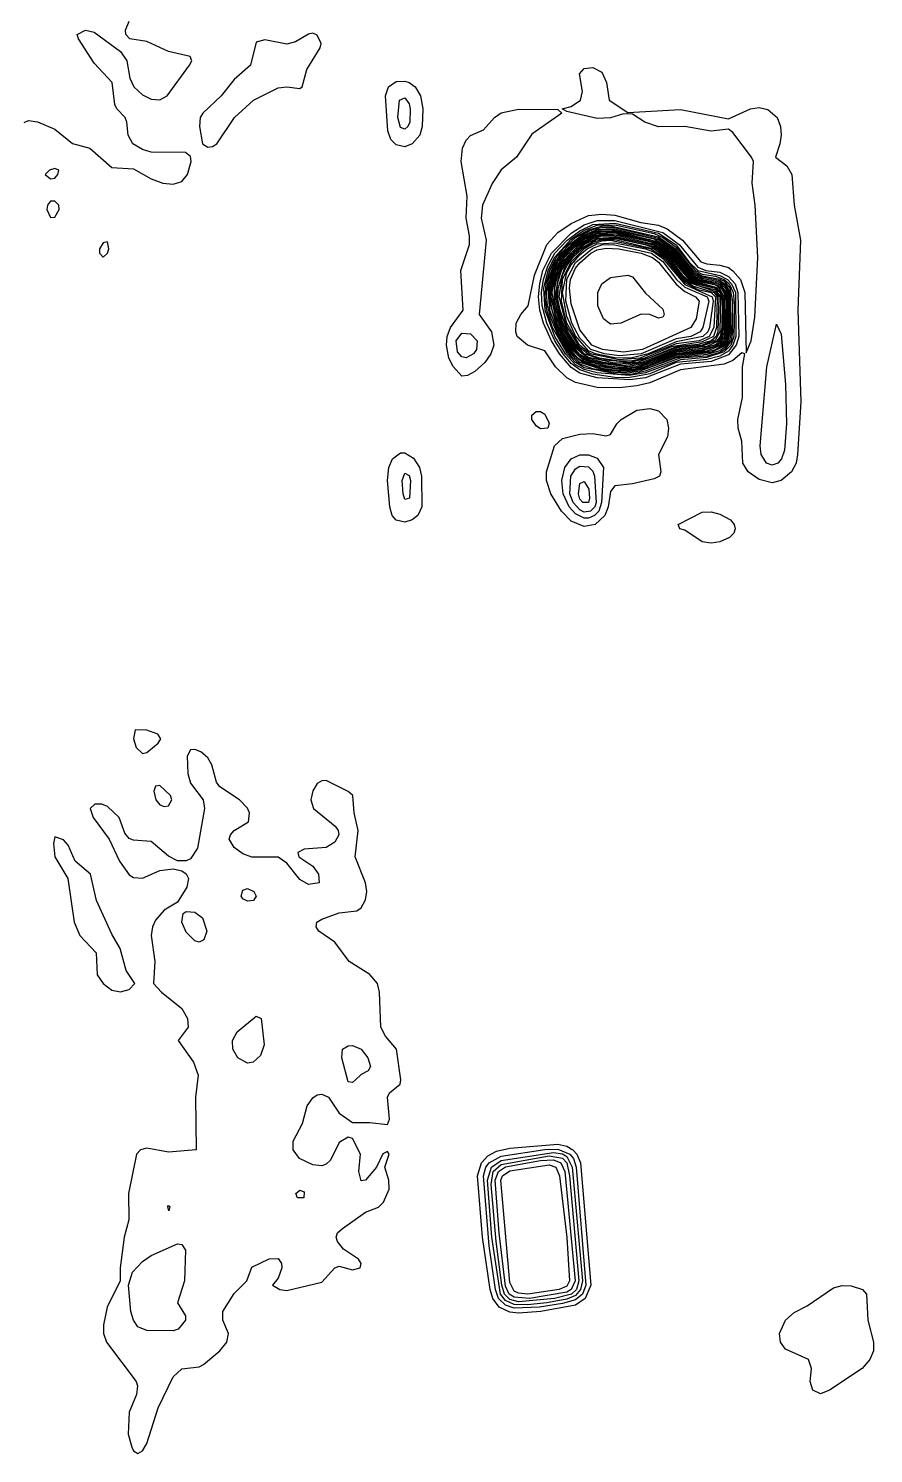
# Model space of a CAD drawing. Header units: inches. Extents: x 3308444 to 3309224, y 1376414 to 1377188.
# Drawn here: x 3308976.6 to 3309050.1, y 1376795.4 to 1376919.4 of the extents above; entities that cross this region are included whole.
import ezdxf

# ---------------------------------------------------------------- set-up
doc = ezdxf.new("R2010")
doc.units = ezdxf.units.IN
doc.header["$MEASUREMENT"] = 0

msp = doc.modelspace()

# ---------------------------------------------------------------- linework, layer by layer
for points, elevation in [([(3308976.2, 1376911.25), (3308976.58, 1376911.41), (3308977.34, 1376911.3), (3308978.87, 1376910.67), (3308980.39, 1376909.41), (3308981.91, 1376909), (3308983.82, 1376907.31), (3308985.72, 1376907.2), (3308987.24, 1376906.32), (3308988.27, 1376905.95), (3308989.15, 1376905.88), (3308989.91, 1376906.11), (3308990.4, 1376906.71), (3308990.73, 1376907.85), (3308990.67, 1376908.28), (3308990.24, 1376908.62), (3308987.24, 1376908.65), (3308986.48, 1376908.88), (3308985.64, 1376909.38), (3308985.24, 1376910.14), (3308985.14, 1376911.28), (3308984.97, 1376911.66), (3308984.26, 1376912.42), (3308984.08, 1376912.8), (3308983.86, 1376914.71), (3308982.29, 1376916.41), (3308980.91, 1376918.52), (3308980.82, 1376918.9), (3308981.53, 1376919.27), (3308982.29, 1376919.09), (3308984.58, 1376917.42), (3308985.13, 1376916.61), (3308985.38, 1376915.09), (3308985.73, 1376914.33), (3308986.48, 1376913.66), (3308987.24, 1376913.28), (3308988.01, 1376913.2), (3308988.64, 1376913.57), (3308990.59, 1376916.23), (3308990.78, 1376916.61), (3308990.64, 1376916.99), (3308988.77, 1376917.42), (3308986.86, 1376918.29), (3308985.4, 1376918.52), (3308985.05, 1376918.9), (3308985.01, 1376919.28), (3308985.34, 1376920.06)], 4480), ([(3308992.58, 1376909.16), (3308992.96, 1376909.38), (3308994.49, 1376911.66), (3308996.15, 1376913.18), (3308998.29, 1376914.26), (3308999.05, 1376914.35), (3309000.19, 1376914.19), (3309000.38, 1376914.33), (3309000.8, 1376915.85), (3309001.96, 1376917.75), (3309002.04, 1376918.13), (3309001.71, 1376918.83), (3309001.33, 1376919.02), (3309000.95, 1376918.93), (3308999.81, 1376918.25), (3308999.05, 1376918.06), (3308997.14, 1376918.43), (3308996.38, 1376918.24), (3308995.88, 1376916.23), (3308994.48, 1376914.97), (3308993.33, 1376913.57), (3308991.73, 1376912.04), (3308991.51, 1376911.66), (3308991.44, 1376910.9), (3308991.72, 1376909.38), (3308992.19, 1376909.1), (3308992.58, 1376909.16)], 4480), ([(3309042.09, 1376880.06), (3309041.31, 1376879.87), (3309040.17, 1376880.16), (3309039.2, 1376880.82), (3309038.74, 1376881.58), (3309038.67, 1376883.49), (3309038.35, 1376884.63), (3309038.3, 1376885.39), (3309038.72, 1376887.29), (3309038.72, 1376889.96), (3309038.93, 1376891.1), (3309038.65, 1376891.17), (3309037.89, 1376890.51), (3309037.12, 1376890.19), (3309033.32, 1376889.7), (3309030.65, 1376888.58), (3309029.51, 1376888.32), (3309027.99, 1376888.14), (3309026.08, 1376888.18), (3309024.18, 1376888.61), (3309023.42, 1376889), (3309022.43, 1376889.96), (3309021.51, 1376891.36), (3309019.99, 1376891.86), (3309019.11, 1376892.62), (3309018.98, 1376893), (3309019.02, 1376893.77), (3309019.42, 1376894.53), (3309020.06, 1376895.29), (3309020.61, 1376897.95), (3309021.7, 1376900.62), (3309022.65, 1376901.65), (3309023.8, 1376902.43), (3309025.32, 1376903.15), (3309026.46, 1376903.26), (3309027.6, 1376903.18), (3309029.86, 1376902.52), (3309031.41, 1376902.29), (3309032.17, 1376901.99), (3309033.49, 1376901), (3309035.09, 1376899.1), (3309035.6, 1376898.92), (3309036.74, 1376898.83), (3309037.5, 1376898.62), (3309037.89, 1376898.33), (3309038.53, 1376897.57), (3309038.91, 1376896.43), (3309039.03, 1376891.18), (3309039.47, 1376892.24), (3309039.79, 1376894.29), (3309040.05, 1376899.48), (3309039.81, 1376904.05), (3309039.55, 1376905.95), (3309039.67, 1376907.85), (3309039.49, 1376908.23), (3309037.89, 1376910.36), (3309037.5, 1376910.66), (3309035.98, 1376910.47), (3309033.7, 1376910.9), (3309031.41, 1376910.87), (3309030.23, 1376911.28), (3309029.13, 1376911.97), (3309028.37, 1376911.98), (3309027.22, 1376911.65), (3309026.08, 1376911.6), (3309023.42, 1376912.19), (3309023.03, 1376912.42), (3309023.8, 1376912.64), (3309024.63, 1376913.18), (3309024.79, 1376913.95), (3309024.52, 1376915.47), (3309024.94, 1376915.93), (3309025.7, 1376916.02), (3309026.46, 1376915.61), (3309026.89, 1376914.71), (3309027.1, 1376913.18), (3309028.75, 1376912.11), (3309033.32, 1376912.36), (3309037.5, 1376911.55), (3309039.41, 1376912.42), (3309040.17, 1376912.54), (3309040.93, 1376912.37), (3309041.75, 1376911.66), (3309042.02, 1376910.9), (3309042.07, 1376910.14), (3309041.98, 1376909.38), (3309041.59, 1376908.23), (3309042.58, 1376907.47), (3309043.01, 1376906.71), (3309043.21, 1376904.05), (3309043.76, 1376901), (3309043.54, 1376894.91), (3309043.79, 1376886.91), (3309043.51, 1376882.34), (3309043.38, 1376881.58), (3309042.98, 1376880.82), (3309042.09, 1376880.06)], 4481), ([(3309009.97, 1376909.38), (3309009.33, 1376909.11), (3309008.57, 1376909.28), (3309008.12, 1376909.76), (3309007.84, 1376910.52), (3309007.65, 1376913.57), (3309007.91, 1376914.33), (3309008.57, 1376914.82), (3309009.33, 1376914.85), (3309009.71, 1376914.71), (3309010.23, 1376914.33), (3309010.69, 1376913.57), (3309010.88, 1376912.42), (3309010.85, 1376910.9), (3309010.63, 1376910.14), (3309009.97, 1376909.38)], 4481), ([(3309009.59, 1376910.9), (3309009.33, 1376910.65), (3309008.95, 1376910.79), (3309008.72, 1376911.66), (3309008.87, 1376913.18), (3309009.33, 1376913.39), (3309009.71, 1376912.86), (3309009.78, 1376912.42), (3309009.76, 1376911.28), (3309009.59, 1376910.9)], 4482), ([(3309014.78, 1376889.2), (3309014.28, 1376889.15), (3309013.52, 1376889.98), (3309013.17, 1376890.72), (3309012.94, 1376891.86), (3309013, 1376892.62), (3309013.29, 1376893.39), (3309014.41, 1376894.91), (3309014.21, 1376898.34), (3309014.97, 1376900.62), (3309014.97, 1376901.38), (3309014.66, 1376902.9), (3309014.75, 1376904.81), (3309014.24, 1376907.85), (3309014.36, 1376909), (3309014.66, 1376909.69), (3309015.04, 1376910.11), (3309016.18, 1376910.6), (3309017.12, 1376911.66), (3309017.71, 1376912.09), (3309019.23, 1376912.41), (3309022.65, 1376912.38), (3309022.99, 1376912.04), (3309020.37, 1376910.23), (3309019.05, 1376908.23), (3309017.71, 1376907.13), (3309016.94, 1376905.93), (3309016.08, 1376904.05), (3309015.97, 1376902.9), (3309016.4, 1376901), (3309015.8, 1376894.53), (3309016.86, 1376893), (3309017.06, 1376891.86), (3309016.82, 1376891.1), (3309016.3, 1376890.34), (3309015.42, 1376889.55), (3309014.78, 1376889.2)], 4481), ([(3308978.87, 1376906.4), (3308979.13, 1376906.71), (3308979.2, 1376907.09), (3308978.87, 1376907.24), (3308978.4, 1376907.09), (3308978.02, 1376906.71), (3308978.49, 1376906.33), (3308978.87, 1376906.4)], 4480), ([(3308978.87, 1376903), (3308979.23, 1376903.67), (3308979.21, 1376904.05), (3308978.87, 1376904.4), (3308978.49, 1376904.4), (3308978.22, 1376904.05), (3308978.18, 1376903.67), (3308978.49, 1376902.96), (3308978.87, 1376903)], 4480), ([(3309028.9, 1376888.82), (3309026.08, 1376889.01), (3309024.56, 1376889.41), (3309023.8, 1376889.9), (3309022.79, 1376891.1), (3309022.08, 1376892.24), (3309021.4, 1376893.77), (3309021.08, 1376894.91), (3309020.95, 1376896.05), (3309021.07, 1376897.19), (3309021.35, 1376898.34), (3309022.08, 1376899.86), (3309023.8, 1376901.61), (3309024.94, 1376902.32), (3309026.08, 1376902.7), (3309027.6, 1376902.72), (3309031.79, 1376901.66), (3309033.22, 1376900.62), (3309034.84, 1376898.64), (3309035.53, 1376898.34), (3309036.74, 1376898.2), (3309037.5, 1376897.83), (3309038.07, 1376897.19), (3309038.32, 1376896.43), (3309038.39, 1376892.62), (3309038.18, 1376891.86), (3309037.5, 1376891.01), (3309035.98, 1376890.44), (3309033.32, 1376890.19), (3309030.27, 1376889.02), (3309028.9, 1376888.82)], 4482), ([(3309029.9, 1376889.2), (3309028.75, 1376889), (3309027.6, 1376889.04), (3309025.7, 1376889.34), (3309024.56, 1376889.7), (3309023.8, 1376890.25), (3309023.11, 1376891.1), (3309022.38, 1376892.24), (3309021.69, 1376893.77), (3309021.27, 1376895.29), (3309021.22, 1376896.43), (3309021.39, 1376897.57), (3309021.76, 1376898.72), (3309022.39, 1376899.86), (3309023.42, 1376900.96), (3309024.56, 1376901.82), (3309025.7, 1376902.37), (3309027.6, 1376902.48), (3309031.41, 1376901.6), (3309032.94, 1376900.58), (3309034.08, 1376899.09), (3309034.84, 1376898.35), (3309036.74, 1376897.93), (3309037.41, 1376897.57), (3309037.77, 1376897.19), (3309038.1, 1376896.43), (3309038.14, 1376892.62), (3309037.89, 1376891.86), (3309037.5, 1376891.34), (3309036.74, 1376890.88), (3309035.6, 1376890.6), (3309032.94, 1376890.34), (3309030.65, 1376889.37), (3309029.9, 1376889.2)], 4483), ([(3309028.86, 1376889.2), (3309026.08, 1376889.43), (3309024.94, 1376889.73), (3309024.18, 1376890.15), (3309023.32, 1376891.1), (3309022.37, 1376892.62), (3309021.55, 1376894.91), (3309021.43, 1376896.81), (3309021.8, 1376898.34), (3309022.35, 1376899.48), (3309023.8, 1376901.08), (3309024.94, 1376901.86), (3309026.08, 1376902.3), (3309027.6, 1376902.34), (3309031.03, 1376901.57), (3309031.79, 1376901.24), (3309032.94, 1376900.38), (3309034.6, 1376898.34), (3309035.22, 1376898.03), (3309036.36, 1376897.86), (3309037.12, 1376897.56), (3309037.55, 1376897.19), (3309037.9, 1376896.43), (3309038.02, 1376895.29), (3309037.96, 1376892.62), (3309037.7, 1376891.86), (3309037.12, 1376891.26), (3309035.6, 1376890.78), (3309033.32, 1376890.58), (3309030.27, 1376889.43), (3309028.86, 1376889.2)], 4484), ([(3309030.24, 1376889.58), (3309029.13, 1376889.33), (3309027.99, 1376889.31), (3309024.94, 1376889.89), (3309024.18, 1376890.34), (3309023.49, 1376891.1), (3309022.18, 1376893.39), (3309021.69, 1376894.91), (3309021.55, 1376896.05), (3309021.63, 1376897.19), (3309021.95, 1376898.34), (3309022.5, 1376899.48), (3309023.11, 1376900.24), (3309024.18, 1376901.22), (3309025.32, 1376901.9), (3309026.46, 1376902.22), (3309027.22, 1376902.25), (3309031.41, 1376901.28), (3309032.89, 1376900.24), (3309034.46, 1376898.28), (3309035.22, 1376897.9), (3309036.74, 1376897.61), (3309037.12, 1376897.41), (3309037.63, 1376896.81), (3309037.86, 1376895.67), (3309037.85, 1376893), (3309037.72, 1376892.24), (3309037.17, 1376891.48), (3309036.74, 1376891.22), (3309035.6, 1376890.9), (3309033.27, 1376890.72), (3309030.24, 1376889.58)], 4485), ([(3309029.79, 1376889.58), (3309028.75, 1376889.41), (3309027.6, 1376889.46), (3309025.7, 1376889.78), (3309024.56, 1376890.21), (3309023.8, 1376890.9), (3309022.87, 1376892.24), (3309022.05, 1376894.15), (3309021.74, 1376895.29), (3309021.66, 1376896.43), (3309021.84, 1376897.57), (3309022.23, 1376898.72), (3309022.93, 1376899.86), (3309023.65, 1376900.62), (3309024.94, 1376901.58), (3309025.7, 1376901.93), (3309026.46, 1376902.1), (3309027.6, 1376902.09), (3309031.41, 1376901.17), (3309032.74, 1376900.24), (3309034.46, 1376898.15), (3309035.22, 1376897.79), (3309036.74, 1376897.48), (3309037.19, 1376897.19), (3309037.65, 1376896.43), (3309037.74, 1376893), (3309037.58, 1376892.24), (3309037.12, 1376891.61), (3309036.74, 1376891.36), (3309035.6, 1376891.03), (3309032.94, 1376890.75), (3309029.79, 1376889.58)], 4486), ([(3309029.24, 1376889.58), (3309028.37, 1376889.51), (3309026.46, 1376889.73), (3309024.56, 1376890.34), (3309023.78, 1376891.1), (3309022.78, 1376892.62), (3309021.95, 1376894.91), (3309021.8, 1376896.81), (3309022.05, 1376897.95), (3309022.53, 1376899.1), (3309023.07, 1376899.86), (3309024.18, 1376900.94), (3309024.94, 1376901.46), (3309026.08, 1376901.93), (3309027.6, 1376901.99), (3309031.41, 1376901.05), (3309032.59, 1376900.24), (3309034.46, 1376898.02), (3309035.22, 1376897.68), (3309036.74, 1376897.36), (3309037.12, 1376897.1), (3309037.53, 1376896.43), (3309037.65, 1376895.67), (3309037.63, 1376893), (3309037.45, 1376892.24), (3309037.12, 1376891.77), (3309035.98, 1376891.22), (3309032.94, 1376890.85), (3309030.65, 1376889.92), (3309029.24, 1376889.58)], 4487), ([(3309030.46, 1376889.96), (3309029.13, 1376889.65), (3309027.99, 1376889.63), (3309026.46, 1376889.83), (3309024.94, 1376890.24), (3309023.9, 1376891.1), (3309022.7, 1376893), (3309021.91, 1376895.67), (3309021.91, 1376896.81), (3309022.15, 1376897.95), (3309022.65, 1376899.1), (3309023.19, 1376899.86), (3309024.18, 1376900.82), (3309025.32, 1376901.56), (3309026.46, 1376901.91), (3309027.22, 1376901.94), (3309031.03, 1376901.11), (3309032.46, 1376900.24), (3309034.38, 1376897.95), (3309035.22, 1376897.58), (3309036.74, 1376897.25), (3309037.23, 1376896.81), (3309037.42, 1376896.43), (3309037.54, 1376895.67), (3309037.52, 1376893), (3309037.33, 1376892.24), (3309037.06, 1376891.86), (3309036.36, 1376891.44), (3309035.6, 1376891.24), (3309032.94, 1376890.94), (3309030.46, 1376889.96)], 4488), ([(3308983.06, 1376899.5), (3308983.44, 1376899.86), (3308983.56, 1376900.24), (3308983.44, 1376900.85), (3308983.06, 1376900.75), (3308982.75, 1376900.24), (3308982.74, 1376899.86), (3308983.06, 1376899.5)], 4480), ([(3309030.16, 1376889.96), (3309029.13, 1376889.74), (3309027.99, 1376889.72), (3309026.08, 1376890), (3309024.94, 1376890.35), (3309024.39, 1376890.72), (3309023.8, 1376891.39), (3309022.64, 1376893.39), (3309022.15, 1376894.91), (3309021.97, 1376896.05), (3309022.06, 1376897.19), (3309022.39, 1376898.34), (3309023.01, 1376899.48), (3309023.67, 1376900.24), (3309024.57, 1376901), (3309025.7, 1376901.62), (3309026.46, 1376901.81), (3309027.6, 1376901.8), (3309031.41, 1376900.85), (3309032.55, 1376900.02), (3309034.24, 1376897.95), (3309034.93, 1376897.57), (3309036.74, 1376897.13), (3309037.32, 1376896.43), (3309037.44, 1376895.67), (3309037.41, 1376893), (3309037.21, 1376892.24), (3309036.9, 1376891.86), (3309035.6, 1376891.34), (3309032.94, 1376891.04), (3309030.16, 1376889.96)], 4489), ([(3309029.82, 1376889.96), (3309028.75, 1376889.79), (3309027.6, 1376889.84), (3309025.7, 1376890.18), (3309024.94, 1376890.45), (3309023.8, 1376891.54), (3309023.1, 1376892.62), (3309022.59, 1376893.77), (3309022.07, 1376896.05), (3309022.15, 1376897.19), (3309022.48, 1376898.34), (3309023.04, 1376899.36), (3309023.79, 1376900.24), (3309024.72, 1376901), (3309025.7, 1376901.52), (3309026.46, 1376901.72), (3309027.6, 1376901.71), (3309030.65, 1376901.05), (3309031.41, 1376900.76), (3309032.55, 1376899.9), (3309034.1, 1376897.95), (3309034.84, 1376897.51), (3309036.74, 1376897.02), (3309037.21, 1376896.43), (3309037.35, 1376895.67), (3309037.31, 1376893), (3309037.09, 1376892.24), (3309036.74, 1376891.86), (3309035.22, 1376891.36), (3309032.94, 1376891.14), (3309029.82, 1376889.96)], 4490), ([(3309029.41, 1376889.96), (3309028.37, 1376889.87), (3309026.84, 1376890.04), (3309025.48, 1376890.34), (3309024.68, 1376890.72), (3309023.95, 1376891.48), (3309023.2, 1376892.62), (3309022.45, 1376894.53), (3309022.16, 1376896.43), (3309022.33, 1376897.57), (3309022.75, 1376898.72), (3309023.22, 1376899.48), (3309024.18, 1376900.47), (3309024.94, 1376901.04), (3309026.08, 1376901.56), (3309027.6, 1376901.62), (3309030.27, 1376901.06), (3309031.41, 1376900.66), (3309032.48, 1376899.86), (3309034.08, 1376897.87), (3309034.84, 1376897.42), (3309036.36, 1376897.1), (3309036.85, 1376896.81), (3309037.12, 1376896.39), (3309037.26, 1376895.67), (3309037.21, 1376893), (3309037.12, 1376892.58), (3309036.74, 1376892.01), (3309036.36, 1376891.77), (3309035.22, 1376891.45), (3309032.94, 1376891.23), (3309030.65, 1376890.29), (3309029.41, 1376889.96)], 4491), ([(3309028.61, 1376889.96), (3309026.08, 1376890.27), (3309025.32, 1376890.48), (3309024.56, 1376890.93), (3309023.8, 1376891.84), (3309023.09, 1376893), (3309022.35, 1376895.29), (3309022.34, 1376897.19), (3309022.65, 1376898.3), (3309023.06, 1376899.1), (3309024.56, 1376900.68), (3309025.7, 1376901.34), (3309026.46, 1376901.55), (3309027.99, 1376901.47), (3309030.65, 1376900.87), (3309031.41, 1376900.57), (3309032.36, 1376899.86), (3309034.08, 1376897.76), (3309034.84, 1376897.34), (3309036.7, 1376896.81), (3309037.12, 1376896.05), (3309037.11, 1376893), (3309036.82, 1376892.24), (3309036.36, 1376891.88), (3309035.22, 1376891.55), (3309032.94, 1376891.32), (3309030.27, 1376890.25), (3309028.61, 1376889.96)], 4492), ([(3309030.28, 1376890.34), (3309028.37, 1376890.04), (3309026.46, 1376890.28), (3309025.32, 1376890.58), (3309024.56, 1376891.05), (3309024.18, 1376891.47), (3309023.02, 1376893.39), (3309022.38, 1376895.67), (3309022.37, 1376896.81), (3309022.62, 1376897.95), (3309023.04, 1376898.88), (3309023.78, 1376899.86), (3309024.63, 1376900.62), (3309025.7, 1376901.24), (3309026.46, 1376901.46), (3309027.6, 1376901.45), (3309031.03, 1376900.65), (3309032.24, 1376899.86), (3309034.08, 1376897.65), (3309034.84, 1376897.25), (3309036.36, 1376896.9), (3309036.88, 1376896.43), (3309037.06, 1376895.67), (3309037.03, 1376893.39), (3309036.9, 1376892.62), (3309036.67, 1376892.24), (3309035.6, 1376891.74), (3309032.94, 1376891.41), (3309030.28, 1376890.34)], 4493), ([(3309029.96, 1376890.34), (3309027.99, 1376890.16), (3309026.61, 1376890.34), (3309025.23, 1376890.72), (3309024.18, 1376891.63), (3309023.04, 1376893.59), (3309022.44, 1376896.05), (3309022.72, 1376897.95), (3309023.04, 1376898.72), (3309023.8, 1376899.75), (3309024.78, 1376900.62), (3309025.7, 1376901.14), (3309026.46, 1376901.37), (3309027.46, 1376901.38), (3309031.03, 1376900.56), (3309032.17, 1376899.8), (3309034.08, 1376897.54), (3309034.84, 1376897.15), (3309036.33, 1376896.81), (3309036.77, 1376896.43), (3309036.95, 1376895.67), (3309036.91, 1376893.39), (3309036.78, 1376892.62), (3309036.49, 1376892.24), (3309035.22, 1376891.76), (3309032.94, 1376891.5), (3309029.96, 1376890.34)], 4494), ([(3309029.57, 1376890.34), (3309027.6, 1376890.28), (3309025.32, 1376890.79), (3309024.8, 1376891.1), (3309024.18, 1376891.78), (3309023.42, 1376892.97), (3309023.04, 1376893.88), (3309022.54, 1376896.05), (3309022.62, 1376897.19), (3309022.97, 1376898.34), (3309023.42, 1376899.14), (3309024.18, 1376900), (3309024.94, 1376900.63), (3309026.08, 1376901.18), (3309027.6, 1376901.26), (3309031.03, 1376900.45), (3309032.17, 1376899.67), (3309033.49, 1376897.95), (3309034.08, 1376897.43), (3309034.84, 1376897.05), (3309036.36, 1376896.66), (3309036.8, 1376896.05), (3309036.75, 1376893), (3309036.36, 1376892.31), (3309035.22, 1376891.86), (3309032.94, 1376891.61), (3309029.57, 1376890.34)], 4495), ([(3309028.93, 1376890.34), (3309026.46, 1376890.58), (3309024.94, 1376891.11), (3309024.18, 1376891.96), (3309023.52, 1376893), (3309022.85, 1376894.91), (3309022.65, 1376895.89), (3309022.67, 1376896.81), (3309023.27, 1376898.72), (3309023.8, 1376899.47), (3309024.59, 1376900.24), (3309026.08, 1376901.08), (3309027.6, 1376901.16), (3309030.23, 1376900.62), (3309031.26, 1376900.24), (3309032.17, 1376899.54), (3309033.36, 1376897.95), (3309034.08, 1376897.31), (3309036.36, 1376896.52), (3309036.67, 1376896.05), (3309036.58, 1376893), (3309036.43, 1376892.62), (3309035.99, 1376892.24), (3309034.84, 1376891.92), (3309032.94, 1376891.72), (3309030.54, 1376890.72), (3309028.93, 1376890.34)], 4496), ([(3309030.22, 1376890.72), (3309029.13, 1376890.48), (3309027.99, 1376890.46), (3309026.26, 1376890.72), (3309025.32, 1376891.03), (3309024.56, 1376891.65), (3309023.42, 1376893.47), (3309022.77, 1376896.05), (3309023.04, 1376897.95), (3309023.42, 1376898.77), (3309023.96, 1376899.48), (3309024.77, 1376900.24), (3309025.7, 1376900.81), (3309026.46, 1376901.06), (3309027.6, 1376901.06), (3309031.03, 1376900.24), (3309032.08, 1376899.48), (3309033.7, 1376897.47), (3309034.46, 1376896.98), (3309036.26, 1376896.43), (3309036.52, 1376896.05), (3309036.46, 1376893.39), (3309036.18, 1376892.62), (3309035.22, 1376892.15), (3309032.55, 1376891.72), (3309030.22, 1376890.72)], 4497), ([(3309029.78, 1376890.72), (3309027.99, 1376890.58), (3309025.47, 1376891.1), (3309024.54, 1376891.86), (3309023.44, 1376893.77), (3309022.95, 1376895.67), (3309023.05, 1376897.57), (3309023.8, 1376899.11), (3309024.94, 1376900.23), (3309025.7, 1376900.68), (3309026.46, 1376900.93), (3309027.22, 1376900.98), (3309030.73, 1376900.24), (3309031.91, 1376899.48), (3309033.7, 1376897.31), (3309034.84, 1376896.71), (3309035.98, 1376896.43), (3309036.36, 1376896.05), (3309036.21, 1376893.39), (3309035.83, 1376892.62), (3309034.95, 1376892.24), (3309032.94, 1376891.98), (3309029.78, 1376890.72)], 4498), ([(3309028.99, 1376890.72), (3309027.6, 1376890.76), (3309025.91, 1376891.1), (3309025.32, 1376891.37), (3309024.18, 1376892.65), (3309023.42, 1376894.35), (3309023.05, 1376896.43), (3309023.42, 1376898.18), (3309023.8, 1376898.86), (3309024.56, 1376899.71), (3309025.21, 1376900.24), (3309026.08, 1376900.68), (3309027.6, 1376900.77), (3309030.27, 1376900.24), (3309031.03, 1376899.94), (3309031.79, 1376899.4), (3309033.7, 1376897.13), (3309036.08, 1376896.05), (3309036.17, 1376895.67), (3309035.85, 1376893.39), (3309035.7, 1376893), (3309035.26, 1376892.62), (3309032.94, 1376892.15), (3309030.5, 1376891.1), (3309028.99, 1376890.72)], 4499), ([(3309029.91, 1376891.1), (3309027.99, 1376890.93), (3309026.71, 1376891.1), (3309025.53, 1376891.48), (3309024.56, 1376892.47), (3309023.85, 1376893.77), (3309023.34, 1376895.67), (3309023.42, 1376897.61), (3309024.18, 1376899.06), (3309025.7, 1376900.31), (3309026.46, 1376900.59), (3309027.46, 1376900.62), (3309030.79, 1376899.86), (3309031.79, 1376899.13), (3309032.96, 1376897.57), (3309033.7, 1376896.9), (3309035.63, 1376896.05), (3309035.79, 1376895.67), (3309035.26, 1376893.39), (3309035.02, 1376893), (3309034.23, 1376892.62), (3309032.94, 1376892.39), (3309029.91, 1376891.1)], 4500), ([(3309030.02, 1376891.48), (3309028.37, 1376891.23), (3309026.54, 1376891.48), (3309025.61, 1376891.86), (3309024.56, 1376893.18), (3309023.8, 1376895.45), (3309023.67, 1376896.81), (3309023.75, 1376897.57), (3309024.18, 1376898.55), (3309024.56, 1376899.03), (3309025.53, 1376899.86), (3309026.08, 1376900.14), (3309026.84, 1376900.31), (3309027.95, 1376900.24), (3309029.9, 1376899.86), (3309030.88, 1376899.48), (3309031.41, 1376899.09), (3309032.94, 1376897.16), (3309033.7, 1376896.53), (3309034.62, 1376896.05), (3309034.96, 1376895.67), (3309034.68, 1376894.15), (3309034.22, 1376893.39), (3309030.02, 1376891.48)], 4501), ([(3309028.13, 1376893.77), (3309027.22, 1376893.69), (3309026.61, 1376894.15), (3309026.14, 1376895.29), (3309026.14, 1376896.43), (3309026.48, 1376897.19), (3309027.22, 1376897.75), (3309028.75, 1376897.94), (3309029.13, 1376897.81), (3309030.27, 1376896.38), (3309031.79, 1376895), (3309031.9, 1376894.53), (3309031.79, 1376894.3), (3309031.41, 1376894.21), (3309030.65, 1376894.53), (3309029.89, 1376894.55), (3309028.13, 1376893.77)], 4502), ([(3309041.79, 1376881.58), (3309041.31, 1376881.4), (3309040.8, 1376881.58), (3309040.34, 1376882.34), (3309040.25, 1376883.1), (3309040.83, 1376889.96), (3309041.69, 1376893.67), (3309042.07, 1376892.81), (3309042.46, 1376888.44), (3309042.56, 1376885.01), (3309042.38, 1376882.72), (3309042.12, 1376881.96), (3309041.79, 1376881.58)], 4482), ([(3309015.29, 1376891.1), (3309014.66, 1376890.76), (3309014.28, 1376890.84), (3309013.9, 1376891.28), (3309013.8, 1376892.24), (3309014.28, 1376892.89), (3309015.04, 1376892.84), (3309015.62, 1376892.24), (3309015.57, 1376891.48), (3309015.29, 1376891.1)], 4482), ([(3309021.76, 1376884.63), (3309021.13, 1376884.57), (3309020.75, 1376884.82), (3309020.38, 1376885.39), (3309020.39, 1376885.77), (3309020.75, 1376886.08), (3309021.13, 1376886.07), (3309021.51, 1376885.83), (3309021.89, 1376885.05), (3309021.76, 1376884.63)], 4481), ([(3309025.89, 1376876.25), (3309024.94, 1376876.06), (3309023.8, 1376876.54), (3309022.95, 1376877.39), (3309022.03, 1376878.92), (3309021.67, 1376880.06), (3309021.65, 1376880.82), (3309022.36, 1376883.1), (3309023.04, 1376883.72), (3309024.56, 1376884.09), (3309025.7, 1376884.16), (3309026.84, 1376883.95), (3309027.22, 1376884.07), (3309027.77, 1376885.01), (3309028.16, 1376885.39), (3309029.51, 1376886.2), (3309030.65, 1376886.34), (3309031.41, 1376886.13), (3309032.14, 1376885.39), (3309032.29, 1376884.63), (3309032.19, 1376883.87), (3309031.42, 1376882.34), (3309031.61, 1376880.82), (3309031.48, 1376880.44), (3309031.03, 1376880.21), (3309029.13, 1376879.79), (3309027.6, 1376879.61), (3309027.22, 1376879.12), (3309027.03, 1376877.77), (3309026.74, 1376877.01), (3309025.89, 1376876.25)], 4481), ([(3309009.97, 1376876.63), (3309009.33, 1376876.44), (3309008.57, 1376876.61), (3309008.21, 1376877.01), (3309008.01, 1376877.77), (3309007.83, 1376880.06), (3309007.93, 1376881.2), (3309008.24, 1376881.96), (3309008.95, 1376882.49), (3309009.33, 1376882.49), (3309010.09, 1376882.02), (3309010.59, 1376881.2), (3309010.78, 1376880.44), (3309010.81, 1376877.77), (3309010.47, 1376877.02), (3309009.97, 1376876.63)], 4481), ([(3309025.85, 1376877.01), (3309025.32, 1376876.79), (3309024.94, 1376876.8), (3309024.18, 1376877.18), (3309023.63, 1376877.77), (3309023.1, 1376878.92), (3309022.98, 1376880.06), (3309023.24, 1376881.2), (3309023.8, 1376881.95), (3309024.56, 1376882.3), (3309025.32, 1376882.3), (3309026.08, 1376882), (3309026.62, 1376881.2), (3309026.44, 1376878.15), (3309026.21, 1376877.39), (3309025.85, 1376877.01)], 4482), ([(3309025.48, 1376877.39), (3309024.94, 1376877.32), (3309024.56, 1376877.51), (3309023.99, 1376878.15), (3309023.7, 1376878.92), (3309023.78, 1376880.44), (3309024.18, 1376881.08), (3309024.56, 1376881.31), (3309025.32, 1376881.25), (3309025.7, 1376880.87), (3309025.85, 1376880.44), (3309025.98, 1376878.15), (3309025.86, 1376877.77), (3309025.48, 1376877.39)], 4483), ([(3309009.74, 1376878.54), (3309009.33, 1376878.4), (3309009.19, 1376878.92), (3309009.09, 1376880.06), (3309009.33, 1376880.72), (3309009.71, 1376880.5), (3309009.83, 1376880.06), (3309009.74, 1376878.54)], 4482), ([(3309025.3, 1376878.15), (3309024.82, 1376878.15), (3309024.56, 1376878.45), (3309024.43, 1376878.92), (3309024.56, 1376879.8), (3309024.94, 1376879.98), (3309025.33, 1376879.3), (3309025.41, 1376878.54), (3309025.3, 1376878.15)], 4484), ([(3309036.75, 1376874.73), (3309035.98, 1376874.6), (3309035.22, 1376874.74), (3309033.7, 1376875.74), (3309033.25, 1376875.87), (3309033.13, 1376876.25), (3309035.22, 1376877.32), (3309035.98, 1376877.34), (3309036.74, 1376877.14), (3309037.66, 1376876.63), (3309037.98, 1376876.25), (3309038.07, 1376875.87), (3309037.95, 1376875.49), (3309037.59, 1376875.11), (3309036.75, 1376874.73)], 4481), ([(3308986.86, 1376856.4), (3308987.87, 1376857.21), (3308988.1, 1376857.59), (3308987.82, 1376857.97), (3308986.86, 1376858.34), (3308985.85, 1376858.36), (3308985.72, 1376857.59), (3308985.95, 1376856.83), (3308986.48, 1376856.31), (3308986.86, 1376856.4)], 4480), ([(3308986.1, 1376795.35), (3308986.48, 1376795.6), (3308986.86, 1376796.23), (3308987.85, 1376799.34), (3308989.15, 1376802.04), (3308989.91, 1376802.73), (3308991.43, 1376802.89), (3308991.81, 1376803.1), (3308993.23, 1376804.29), (3308993.84, 1376805.05), (3308993.97, 1376805.81), (3308993.49, 1376806.95), (3308993.49, 1376807.71), (3308994.48, 1376809.28), (3308995.57, 1376810.38), (3308996, 1376811.59), (3308997.52, 1376812.29), (3308998.29, 1376812.33), (3308998.6, 1376811.9), (3308998.62, 1376811.52), (3308998.29, 1376810.63), (3308997.8, 1376810), (3308998.44, 1376809.62), (3308999.05, 1376809.55), (3309002.09, 1376810.27), (3309003.24, 1376811.52), (3309003.62, 1376811.67), (3309004.76, 1376811.35), (3309005.44, 1376811.52), (3309005.54, 1376811.9), (3309005.28, 1376812.28), (3309004, 1376813.13), (3309003.46, 1376813.81), (3309003.35, 1376814.19), (3309003.46, 1376814.57), (3309003.9, 1376814.95), (3309005.9, 1376816.37), (3309007.04, 1376816.8), (3309007.47, 1376817.23), (3309007.97, 1376818.38), (3309007.94, 1376819.14), (3309007.58, 1376820.28), (3309007.96, 1376821.42), (3309007.81, 1376821.64), (3309007.42, 1376821.45), (3309006.87, 1376820.28), (3309005.9, 1376819.14), (3309005.52, 1376819.08), (3309005.31, 1376819.9), (3309005.47, 1376821.42), (3309004.76, 1376822.77), (3309004.38, 1376822.89), (3309003.62, 1376822.43), (3309002.86, 1376820.9), (3309002.47, 1376820.53), (3309002.09, 1376820.39), (3309001.33, 1376820.48), (3309000.15, 1376821.04), (3308999.61, 1376821.8), (3308999.61, 1376822.56), (3309000.43, 1376824.09), (3309000.84, 1376825.61), (3309001.33, 1376826.32), (3309001.71, 1376826.58), (3309002.09, 1376826.63), (3309002.67, 1376826.37), (3309003.62, 1376824.98), (3309004.76, 1376824.17), (3309006.28, 1376824.18), (3309007.81, 1376823.99), (3309007.99, 1376824.47), (3309007.81, 1376826.37), (3309007.98, 1376826.75), (3309008.92, 1376827.51), (3309008.97, 1376827.89), (3309008.61, 1376830.56), (3309007.63, 1376831.7), (3309007.23, 1376832.46), (3309007.12, 1376835.51), (3309006.95, 1376836.27), (3309006.28, 1376837.05), (3309004.49, 1376838.18), (3309003.24, 1376839.86), (3309001.85, 1376840.84), (3309001.6, 1376841.22), (3309001.68, 1376841.6), (3309002.09, 1376841.87), (3309003.62, 1376842.42), (3309005.14, 1376842.6), (3309005.52, 1376842.86), (3309005.9, 1376843.56), (3309006.01, 1376844.27), (3309005.91, 1376845.03), (3309005, 1376847.31), (3309005.26, 1376849.6), (3309004.91, 1376851.12), (3309004.8, 1376852.64), (3309004.38, 1376852.99), (3309002.47, 1376853.94), (3309002.09, 1376853.93), (3309001.71, 1376853.68), (3309001.33, 1376853.04), (3309001.14, 1376852.26), (3309001.37, 1376851.5), (3309003.25, 1376849.98), (3309003.52, 1376849.6), (3309003.57, 1376849.22), (3309003.24, 1376848.57), (3309002.47, 1376848.12), (3309000.57, 1376847.98), (3309000, 1376847.69), (3309000.11, 1376847.31), (3309001.33, 1376846.49), (3309001.81, 1376845.79), (3309001.86, 1376845.03), (3309000.95, 1376844.88), (3309000.19, 1376845.33), (3308999.05, 1376846.75), (3308998.29, 1376847.28), (3308996, 1376847.26), (3308995.24, 1376847.56), (3308994.48, 1376848.11), (3308994.05, 1376848.84), (3308994.14, 1376849.22), (3308994.48, 1376849.6), (3308995.72, 1376850.36), (3308995.82, 1376851.12), (3308995.62, 1376851.54), (3308994.95, 1376852.26), (3308993.23, 1376853.41), (3308992.93, 1376853.79), (3308992.53, 1376855.31), (3308992.19, 1376855.91), (3308991.57, 1376856.45), (3308991.05, 1376856.65), (3308990.67, 1376856.61), (3308990.39, 1376856.07), (3308990.44, 1376854.55), (3308990.67, 1376853.71), (3308991.76, 1376852.26), (3308991.9, 1376851.5), (3308991.29, 1376848.07), (3308990.67, 1376847.14), (3308990.29, 1376846.94), (3308989.53, 1376846.96), (3308988.77, 1376847.36), (3308987.24, 1376848.63), (3308985.72, 1376848.74), (3308985.34, 1376848.9), (3308984.96, 1376849.36), (3308984.47, 1376850.74), (3308983.44, 1376851.68), (3308982.94, 1376851.88), (3308982.33, 1376851.88), (3308981.95, 1376851.5), (3308982.2, 1376850.74), (3308983.59, 1376848.84), (3308984.5, 1376846.93), (3308985.34, 1376845.74), (3308985.72, 1376845.49), (3308986.48, 1376845.44), (3308988.01, 1376846.11), (3308989.15, 1376846.27), (3308989.91, 1376846.09), (3308990.29, 1376845.82), (3308990.51, 1376845.41), (3308990.35, 1376844.65), (3308989.53, 1376843.37), (3308988.39, 1376842.66), (3308987.63, 1376841.79), (3308987.35, 1376841.22), (3308987.24, 1376840.46), (3308987.57, 1376838.18), (3308987.45, 1376836.27), (3308988.15, 1376835.51), (3308989.91, 1376834.1), (3308990.42, 1376833.23), (3308990.46, 1376832.46), (3308989.6, 1376831.32), (3308990.94, 1376829.42), (3308991.35, 1376828.28), (3308991.1, 1376826.37), (3308991.17, 1376821.8), (3308988.77, 1376821.6), (3308986.86, 1376821.94), (3308986.32, 1376821.8), (3308985.97, 1376821.42), (3308985.28, 1376817.99), (3308985.3, 1376815.71), (3308984.9, 1376814.19), (3308984.56, 1376811.52), (3308984.56, 1376810.38), (3308983.42, 1376808.1), (3308983.11, 1376806.57), (3308983.1, 1376805.81), (3308983.37, 1376805.05), (3308985.94, 1376801.62), (3308986.05, 1376801.24), (3308985.98, 1376800.48), (3308985.33, 1376798.96), (3308985.25, 1376797.05), (3308985.55, 1376795.91), (3308985.72, 1376795.6), (3308986.1, 1376795.35)], 4480), ([(3308988.77, 1376851.75), (3308989.05, 1376852.26), (3308988.94, 1376852.64), (3308988.01, 1376853.5), (3308987.63, 1376853.46), (3308987.49, 1376853.02), (3308987.64, 1376852.26), (3308988.01, 1376851.83), (3308988.39, 1376851.69), (3308988.77, 1376851.75)], 4480), ([(3308985.34, 1376835.75), (3308985.83, 1376836.27), (3308985.06, 1376837.41), (3308984.56, 1376839.32), (3308983.82, 1376840.58), (3308982.49, 1376843.51), (3308981.97, 1376845.79), (3308980.64, 1376846.93), (3308980.01, 1376848.32), (3308979.63, 1376848.77), (3308978.87, 1376849.05), (3308978.74, 1376848.46), (3308978.87, 1376847.31), (3308979.98, 1376845.41), (3308980.55, 1376841.6), (3308981.05, 1376840.46), (3308982.45, 1376838.94), (3308982.55, 1376837.03), (3308983.06, 1376836.27), (3308983.82, 1376835.7), (3308984.58, 1376835.55), (3308985.34, 1376835.75)], 4480), ([(3308996.15, 1376843.51), (3308995.62, 1376843.44), (3308995.24, 1376843.66), (3308995.09, 1376843.89), (3308995.24, 1376844.39), (3308995.62, 1376844.55), (3308996.18, 1376844.27), (3308996.39, 1376843.89), (3308996.15, 1376843.51)], 4480), ([(3308991.83, 1376840.08), (3308991.43, 1376839.88), (3308991.05, 1376839.98), (3308990.29, 1376840.74), (3308989.91, 1376841.6), (3308990.03, 1376842.36), (3308990.29, 1376842.54), (3308991.05, 1376842.48), (3308991.72, 1376841.98), (3308992.09, 1376840.84), (3308991.83, 1376840.08)], 4480), ([(3308996.12, 1376829.42), (3308995.62, 1376829.33), (3308994.79, 1376829.8), (3308994.36, 1376830.56), (3308994.32, 1376831.32), (3308994.74, 1376832.08), (3308996.38, 1376833.43), (3308996.81, 1376833.23), (3308997.07, 1376830.94), (3308996.76, 1376830.01), (3308996.12, 1376829.42)], 4480), ([(3309005.03, 1376827.89), (3309004.76, 1376827.66), (3309004.38, 1376827.7), (3309003.84, 1376829.8), (3309003.91, 1376830.56), (3309004.38, 1376830.86), (3309004.76, 1376830.87), (3309005.52, 1376830.56), (3309006.1, 1376829.8), (3309006.35, 1376829.04), (3309006.13, 1376828.66), (3309005.52, 1376828.35), (3309005.03, 1376827.89)], 4480), ([(3309021.16, 1376807.71), (3309019.23, 1376807.56), (3309018.47, 1376807.66), (3309017.55, 1376808.1), (3309016.98, 1376808.86), (3309016.75, 1376809.62), (3309016.08, 1376814.19), (3309015.66, 1376819.52), (3309015.99, 1376820.66), (3309016.56, 1376821.28), (3309017.32, 1376821.69), (3309018.47, 1376821.93), (3309022.65, 1376822.3), (3309023.42, 1376822.12), (3309023.96, 1376821.8), (3309024.31, 1376821.42), (3309024.62, 1376820.66), (3309025.53, 1376810), (3309025.02, 1376808.86), (3309024.18, 1376808.28), (3309021.16, 1376807.71)], 4481), ([(3309021.06, 1376808.1), (3309018.85, 1376808.01), (3309018.09, 1376808.27), (3309017.49, 1376808.86), (3309017.22, 1376809.62), (3309016.66, 1376813.43), (3309016.18, 1376819.52), (3309016.39, 1376820.28), (3309016.68, 1376820.66), (3309017.71, 1376821.25), (3309021.51, 1376821.82), (3309022.65, 1376821.85), (3309023.69, 1376821.42), (3309024, 1376821.04), (3309024.24, 1376820.28), (3309025.08, 1376810), (3309024.78, 1376809.24), (3309024.18, 1376808.74), (3309023.04, 1376808.4), (3309021.06, 1376808.1)], 4482), ([(3309021.69, 1376808.48), (3309019.99, 1376808.29), (3309018.85, 1376808.32), (3309018.09, 1376808.67), (3309017.66, 1376809.24), (3309016.91, 1376814.19), (3309016.51, 1376819.14), (3309016.86, 1376820.28), (3309017.71, 1376820.87), (3309022.27, 1376821.56), (3309023.04, 1376821.43), (3309023.42, 1376821.2), (3309023.9, 1376820.28), (3309024.78, 1376810.38), (3309024.63, 1376809.62), (3309024.18, 1376809.11), (3309023.42, 1376808.78), (3309021.69, 1376808.48)], 4483), ([(3309022.36, 1376808.86), (3309019.23, 1376808.56), (3309018.47, 1376808.77), (3309018, 1376809.24), (3309017.76, 1376810), (3309017.27, 1376813.81), (3309016.84, 1376818.76), (3309017.03, 1376819.9), (3309017.71, 1376820.52), (3309021.89, 1376821.26), (3309023.04, 1376821.06), (3309023.42, 1376820.66), (3309023.67, 1376819.52), (3309024.48, 1376810.38), (3309024.26, 1376809.62), (3309023.83, 1376809.24), (3309022.36, 1376808.86)], 4484), ([(3309020.19, 1376808.86), (3309018.85, 1376808.96), (3309018.41, 1376809.24), (3309018.09, 1376809.93), (3309017.54, 1376814.57), (3309017.2, 1376819.14), (3309017.48, 1376819.9), (3309018.09, 1376820.31), (3309021.13, 1376820.87), (3309022.27, 1376820.92), (3309022.91, 1376820.66), (3309023.25, 1376819.9), (3309024.16, 1376810.38), (3309023.81, 1376809.62), (3309023.42, 1376809.4), (3309020.19, 1376808.86)], 4485), ([(3309020.04, 1376809.24), (3309019.23, 1376809.3), (3309018.85, 1376809.49), (3309018.47, 1376810.23), (3309017.67, 1376819.14), (3309017.82, 1376819.52), (3309018.47, 1376819.96), (3309021.89, 1376820.48), (3309022.47, 1376820.28), (3309022.78, 1376819.52), (3309023.42, 1376814.15), (3309023.67, 1376810.38), (3309023.42, 1376809.92), (3309022.75, 1376809.62), (3309020.04, 1376809.24)], 4486), ([(3309000.53, 1376817.61), (3308999.97, 1376817.61), (3308999.83, 1376817.99), (3309000.19, 1376818.28), (3309000.57, 1376818.14), (3309000.53, 1376817.61)], 4480), ([(3308988.79, 1376816.47), (3308988.69, 1376816.85), (3308988.77, 1376816.94), (3308988.88, 1376816.85), (3308988.79, 1376816.47)], 4480), ([(3308989.61, 1376806.19), (3308989.15, 1376806.04), (3308986.86, 1376806.06), (3308986.1, 1376806.37), (3308985.7, 1376806.95), (3308985.47, 1376807.71), (3308985.27, 1376810), (3308985.62, 1376811.14), (3308986.48, 1376812.06), (3308987.24, 1376812.59), (3308989.53, 1376813.6), (3308989.91, 1376813.55), (3308990.23, 1376813.05), (3308990.14, 1376810.38), (3308989.53, 1376808.48), (3308990.24, 1376807.33), (3308990.23, 1376806.95), (3308989.61, 1376806.19)], 4480), ([(3309046.28, 1376800.86), (3309045.5, 1376800.54), (3309044.84, 1376800.86), (3309044.62, 1376801.62), (3309044.72, 1376802.76), (3309044.46, 1376803.53), (3309042.45, 1376804.44), (3309042.02, 1376805.05), (3309041.94, 1376805.81), (3309042.45, 1376806.95), (3309043.22, 1376807.62), (3309044.36, 1376808.22), (3309046.64, 1376809.79), (3309047.4, 1376809.99), (3309048.17, 1376809.95), (3309049.15, 1376809.62), (3309049.51, 1376809.24), (3309049.64, 1376806.95), (3309050.11, 1376805.05), (3309050.12, 1376804.29), (3309049.81, 1376803.53), (3309049.12, 1376802.76), (3309046.28, 1376800.86)], 4481)]:
    msp.add_lwpolyline(points, dxfattribs=dict(elevation=elevation))

doc.saveas('drawing.dxf')
